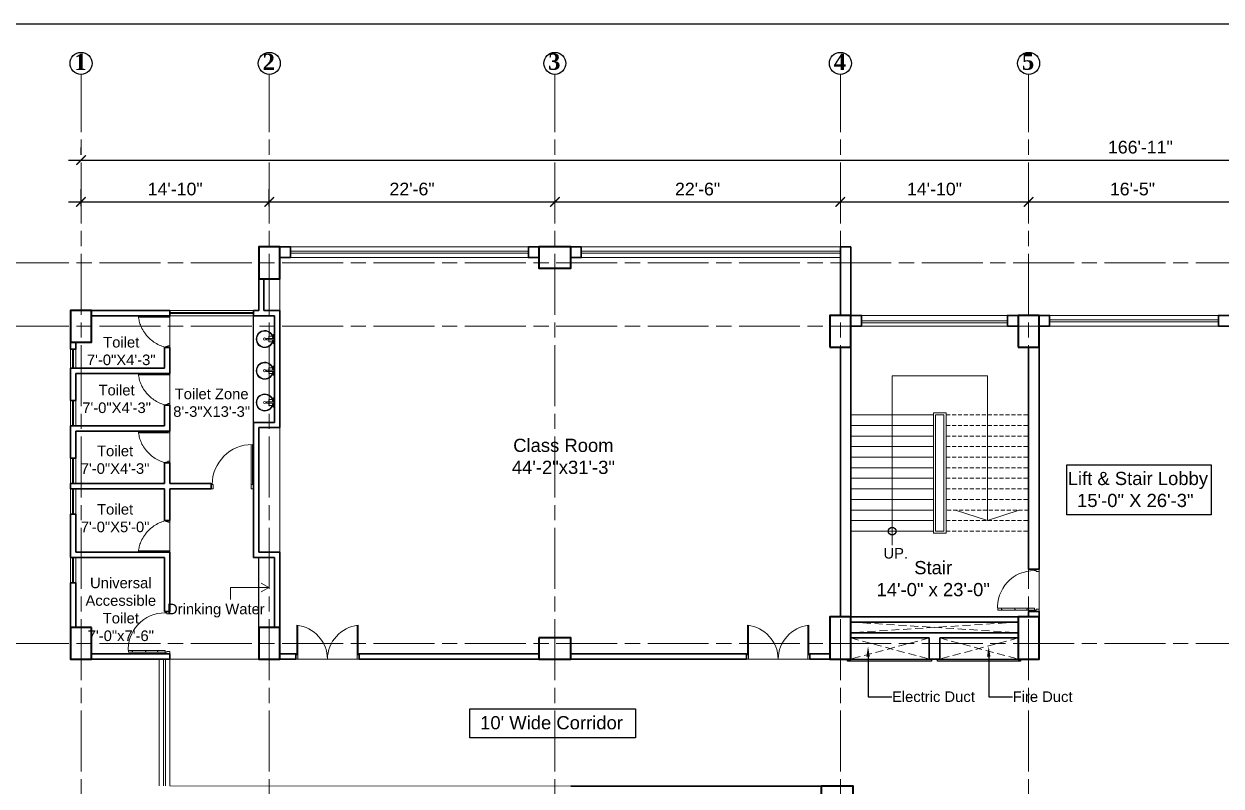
# Model space of a CAD drawing. Header units: inches. Extents: x -12 to 20935469, y -1604 to 24729220.
# Drawn here: x 20916800 to 20917932, y 24712918 to 24713639 of the extents above; entities that cross this region are included whole.
import ezdxf
from ezdxf import colors
from ezdxf.entities.mleader import LeaderData, LeaderLine
from ezdxf.math import Vec2, Vec3

# ---------------------------------------------------------------- set-up
doc = ezdxf.new("R2010")
doc.units = ezdxf.units.IN
doc.header["$LTSCALE"] = 0.03
doc.header["$MEASUREMENT"] = 0
doc.header["$PDMODE"] = 32
doc.header["$PDSIZE"] = 15
doc.linetypes.add('ACAD_ISO08W100', pattern=[36, 24, -3, 6, -3])
doc.linetypes.add('DASHED2', pattern=[0.375, 0.25, -0.125])
for name, color, linetype, lineweight in [('column', 1, 'Continuous', 40), ('Dim Line', 252, 'Continuous', 13), ('Door', 7, 'Continuous', 18), ('Dot', 253, 'Continuous', 0), ('Gas', 21, 'Continuous', 5), ('Glass Line', 252, 'Continuous', 9), ('Grid Line', 252, 'Continuous', 18), ('Hatch', 253, 'Continuous', 15), ('Main Wall', 7, 'Continuous', 30), ('RAIL', 23, 'Continuous', 13), ('STAIR', 46, 'Continuous', 15), ('TOILET FIXTURE', 142, 'Continuous', 5), ('wind.', 150, 'Continuous', 20)]:
    doc.layers.add(name, color=color, linetype=linetype, lineweight=lineweight)
doc.layers.add('FUR', color=251, linetype='Continuous')
doc.layers.add('TEXT', color=7, linetype='Continuous')
doc.styles.add('2', font='swisscl.ttf')
doc.styles.add('RomanS', font='arial.ttf', dxfattribs={"height": 12})
doc.styles.get("Standard").update_dxf_attribs({"font": 'timesbd.ttf'})
doc.dimstyles.new('Aec_Arch_I', dxfattribs={"dimscale": 96, "dimtxt": 12, "dimasz": 0.09375, "dimexe": 0.125, "dimexo": 0.125, "dimgap": 0.0625, "dimtad": 1, "dimdec": 0, "dimzin": 3, "dimdsep": 46, "dimlunit": 4, "dimtxsty": 'RomanS', "dimblk1": 'ARCHTICK', "dimblk2": 'ARCHTICK', "dimsah": 1, "dimcen": 0.09375, "dimdle": 0.125, "dimadec": 0, "dimazin": 0, "dimtfac": 0.75, "dimtdec": 0, "dimtmove": 2, "dimatfit": 3, "dimldrblk": 'ARCHTICK', "dimfxl": 1, "dimfrac": 1, "dimtolj": 1, "dimtzin": 0, "dimarcsym": 0})

# ---------------------------------------------------------------- blocks, each defined once
blk = doc.blocks.new('_ArchTick')
at = {"color": 0, "linetype": 'ByBlock', "lineweight": 35, "const_width": 0.15}
blk.add_lwpolyline([(-0.5, -0.5), (0.5, 0.5)], dxfattribs=at)
blk = doc.blocks.new('*D14')
at = {"layer": 'Defpoints', "color": 0, "transparency": 16777216}
for p in [(20831126.3, 24724578.2), (20830948.3, 24724562.3), (20831126.3, 24724562.3)]:
    blk.add_point(p, dxfattribs=at)
at = {"layer": 'Dim Line', "color": 0, "lineweight": -2, "transparency": 16777216}
for p, q in [((20830948.3, 24724574.3), (20830948.3, 24724590.2)), ((20831126.3, 24724574.3), (20831126.3, 24724590.2)), ((20830936.3, 24724578.2), (20831138.3, 24724578.2))]:
    blk.add_line(p, q, dxfattribs=at)
at = {"layer": 'Dim Line', "color": 0, "lineweight": -2, "transparency": 16777216, "xscale": 9, "yscale": 9, "zscale": 9, "rotation": 180}
blk.add_blockref('_ArchTick', (20830948.3, 24724578.2), dxfattribs=at)
at = {"layer": 'Dim Line', "color": 0, "lineweight": -2, "transparency": 16777216, "xscale": 9, "yscale": 9, "zscale": 9}
blk.add_blockref('_ArchTick', (20831126.3, 24724578.2), dxfattribs=at)
at = {"layer": 'Dim Line', "color": 0, "transparency": 16777216, "insert": (20831037.3, 24724590.3), "char_height": 12, "attachment_point": 5, "style": 'RomanS'}
blk.add_mtext('\\A1;14\'-10"', dxfattribs=at)
blk = doc.blocks.new('*D7')
at = {"layer": 'Defpoints', "color": 0, "transparency": 16777216}
for p in [(20831396.3, 24724578.2), (20831396.3, 24724578.2), (20831126.3, 24724562.3)]:
    blk.add_point(p, dxfattribs=at)
at = {"layer": 'Dim Line', "color": 0, "lineweight": -2, "transparency": 16777216}
for p, q in [((20831126.3, 24724574.3), (20831126.3, 24724590.2)), ((20831114.3, 24724578.2), (20831408.3, 24724578.2))]:
    blk.add_line(p, q, dxfattribs=at)
at = {"layer": 'Dim Line', "color": 0, "lineweight": -2, "transparency": 16777216, "xscale": 9, "yscale": 9, "zscale": 9, "rotation": 180}
blk.add_blockref('_ArchTick', (20831126.3, 24724578.2), dxfattribs=at)
at = {"layer": 'Dim Line', "color": 0, "lineweight": -2, "transparency": 16777216, "xscale": 9, "yscale": 9, "zscale": 9}
blk.add_blockref('_ArchTick', (20831396.3, 24724578.2), dxfattribs=at)
at = {"layer": 'Dim Line', "color": 0, "transparency": 16777216, "insert": (20831261.3, 24724590.3), "char_height": 12, "attachment_point": 5, "style": 'RomanS'}
blk.add_mtext('\\A1;22\'-6"', dxfattribs=at)
blk = doc.blocks.new('*D8')
at = {"layer": 'Defpoints', "color": 0, "transparency": 16777216}
for p in [(20831396.3, 24724578.2), (20831666.3, 24724578.2), (20831666.3, 24724578.2)]:
    blk.add_point(p, dxfattribs=at)
at = {"layer": 'Dim Line', "color": 0, "lineweight": -2, "transparency": 16777216}
blk.add_line((20831384.3, 24724578.2), (20831678.3, 24724578.2), dxfattribs=at)
at = {"layer": 'Dim Line', "color": 0, "lineweight": -2, "transparency": 16777216, "xscale": 9, "yscale": 9, "zscale": 9, "rotation": 180}
blk.add_blockref('_ArchTick', (20831396.3, 24724578.2), dxfattribs=at)
at = {"layer": 'Dim Line', "color": 0, "lineweight": -2, "transparency": 16777216, "xscale": 9, "yscale": 9, "zscale": 9}
blk.add_blockref('_ArchTick', (20831666.3, 24724578.2), dxfattribs=at)
at = {"layer": 'Dim Line', "color": 0, "transparency": 16777216, "insert": (20831531.3, 24724590.3), "char_height": 12, "attachment_point": 5, "style": 'RomanS'}
blk.add_mtext('\\A1;22\'-6"', dxfattribs=at)
blk = doc.blocks.new('*D9')
at = {"layer": 'Defpoints', "color": 0, "transparency": 16777216}
for p in [(20831666.3, 24724578.2), (20831844.3, 24724578.2), (20831844.3, 24724578.2)]:
    blk.add_point(p, dxfattribs=at)
at = {"layer": 'Dim Line', "color": 0, "lineweight": -2, "transparency": 16777216}
blk.add_line((20831654.3, 24724578.2), (20831856.3, 24724578.2), dxfattribs=at)
at = {"layer": 'Dim Line', "color": 0, "lineweight": -2, "transparency": 16777216, "xscale": 9, "yscale": 9, "zscale": 9, "rotation": 180}
blk.add_blockref('_ArchTick', (20831666.3, 24724578.2), dxfattribs=at)
at = {"layer": 'Dim Line', "color": 0, "lineweight": -2, "transparency": 16777216, "xscale": 9, "yscale": 9, "zscale": 9}
blk.add_blockref('_ArchTick', (20831844.3, 24724578.2), dxfattribs=at)
at = {"layer": 'Dim Line', "color": 0, "transparency": 16777216, "insert": (20831755.3, 24724590.3), "char_height": 12, "attachment_point": 5, "style": 'RomanS'}
blk.add_mtext('\\A1;14\'-10"', dxfattribs=at)
blk = doc.blocks.new('*D21')
at = {"layer": 'Defpoints', "color": 0, "transparency": 16777216}
for p in [(20831844.3, 24724578.2), (20832040.8, 24724578.2), (20832040.8, 24724578.2)]:
    blk.add_point(p, dxfattribs=at)
at = {"layer": 'Dim Line', "color": 0, "lineweight": -2, "transparency": 16777216}
for p, q in [((20831832.3, 24724578.2), (20832052.8, 24724578.2)), ((20831844.3, 24724566.2), (20831844.3, 24724566.2)), ((20832040.8, 24724566.2), (20832040.8, 24724566.2))]:
    blk.add_line(p, q, dxfattribs=at)
at = {"layer": 'Dim Line', "color": 0, "lineweight": -2, "transparency": 16777216, "xscale": 9, "yscale": 9, "zscale": 9, "rotation": 180}
blk.add_blockref('_ArchTick', (20831844.3, 24724578.2), dxfattribs=at)
at = {"layer": 'Dim Line', "color": 0, "lineweight": -2, "transparency": 16777216, "xscale": 9, "yscale": 9, "zscale": 9}
blk.add_blockref('_ArchTick', (20832040.8, 24724578.2), dxfattribs=at)
at = {"layer": 'Dim Line', "color": 0, "transparency": 16777216, "insert": (20831942.5, 24724590.3), "char_height": 12, "attachment_point": 5, "style": 'RomanS'}
blk.add_mtext('\\A1;16\'-5"', dxfattribs=at)
blk = doc.blocks.new('*D13')
at = {"layer": 'Defpoints', "color": 0, "transparency": 16777216}
for p in [(20832951.8, 24724617.8), (20830948.3, 24724610.7), (20832951.8, 24724610.7)]:
    blk.add_point(p, dxfattribs=at)
at = {"layer": 'Dim Line', "color": 0, "lineweight": -2, "transparency": 16777216}
for p, q in [((20830948.3, 24724622.7), (20830948.3, 24724629.8)), ((20832951.8, 24724622.7), (20832951.8, 24724629.8)), ((20830936.3, 24724617.8), (20832963.8, 24724617.8))]:
    blk.add_line(p, q, dxfattribs=at)
at = {"layer": 'Dim Line', "color": 0, "lineweight": -2, "transparency": 16777216, "xscale": 9, "yscale": 9, "zscale": 9, "rotation": 180}
blk.add_blockref('_ArchTick', (20830948.3, 24724617.8), dxfattribs=at)
at = {"layer": 'Dim Line', "color": 0, "lineweight": -2, "transparency": 16777216, "xscale": 9, "yscale": 9, "zscale": 9}
blk.add_blockref('_ArchTick', (20832951.8, 24724617.8), dxfattribs=at)
at = {"layer": 'Dim Line', "color": 0, "transparency": 16777216, "insert": (20831950, 24724629.9), "char_height": 12, "attachment_point": 5, "style": 'RomanS'}
blk.add_mtext('\\A1;166\'-11"', dxfattribs=at)
blk = doc.blocks.new('Door_45')
at = {"layer": 'Door'}
for p, q in [((1.5, 5), (1.5, 44)), ((1.5, 40), (2.2, 40)), ((2.2, 40), (2.2, 39.5)), ((2.2, 39.5), (2.7, 39.5)), ((2.7, 39.5), (2.7, 40)), ((2.7, 40), (3.5, 40)), ((3.5, 44), (3.5, 5)), ((1.5, 25.8), (2.2, 25.8)), ((2.2, 25.8), (2.2, 25.3)), ((2.7, 25.8), (3.5, 25.8)), ((2.7, 25.3), (2.7, 25.8)), ((2.2, 25.3), (2.7, 25.3)), ((2.2, 12.6), (2.2, 13.1)), ((2.2, 13.1), (2.7, 13.1)), ((2.7, 13.1), (2.7, 12.6)), ((0, 0), (0, 5)), ((0, 5), (1.5, 5)), ((1.5, 12.6), (2.2, 12.6)), ((3.5, 5), (1.5, 5)), ((1.5, 5), (1.5, 3)), ((1.5, 3), (2.5, 3)), ((2.5, 3), (2.5, 0)), ((2.7, 12.6), (3.5, 12.6)), ((42.5, 3), (42.5, 0)), ((43.5, 3), (42.5, 3)), ((45, 5), (43.5, 5)), ((43.5, 5), (43.5, 3)), ((45, 0), (45, 5)), ((2.5, 0), (0, 0)), ((42.5, 0), (45, 0))]:
    blk.add_line(p, q, dxfattribs=at)
blk.add_arc((4.7, 5.3), 38.8, 359.6233, 94.6685, dxfattribs=at)
blk = doc.blocks.new('sssss-flat-876')
at = {"layer": 'Door', "linetype": 'Continuous', "ltscale": 3}
blk.add_line((3666.5, 84027.2), (3666.5, 84055.7), dxfattribs=at)
at = {"layer": 'Door', "linetype": 'Continuous', "ltscale": 3, "extrusion": (-7.21527e-09, -3.35624e-18, 1), "elevation": 0}
for points in [[(3666.5, 84057.2), (3666.5, 84055.7), (3668.4, 84055.7), (3668.4, 84056.5), (3670.2, 84056.5), (3670.2, 84057.2)], [(3668.4, 84055.7), (3696.2, 84055.7), (3696.2, 84056.5), (3668.4, 84056.5)]]:
    blk.add_lwpolyline(points, close=True, dxfattribs=at)
at = {"layer": 'Door', "linetype": 'Continuous', "ltscale": 3, "flags": 128}
blk.add_lwpolyline([(3670.2, 84027.2, 0.04096), (3675.5, 84028.9, 0.082496), (3684.9, 84034.8, 0.052187), (3689.7, 84040, 0.043988), (3692.9, 84045, 0.036571), (3694.8, 84049.6, 0.034751), (3695.9, 84054.2, 0.011435), (3696.2, 84055.7)], format="xyb", dxfattribs=at)
at = {"layer": 'Door', "linetype": 'Continuous', "ltscale": 3}
blk.add_lwpolyline([(3666.5, 84027.2), (3666.5, 84028.7), (3668.4, 84028.7), (3668.4, 84027.9), (3670.2, 84027.9), (3670.2, 84027.2)], close=True, dxfattribs=at)
blk = doc.blocks.new('7-flat-72')
at = {"layer": 'Glass Line', "color": 8, "ltscale": 20}
for p, q in [((-64476.6, 376959.4), (-64476.6, 376966.6)), ((-64475.5, 376966.6), (-64476.6, 376966.6)), ((-64475.5, 376959.4), (-64475.5, 376966.6)), ((-64478.7, 376960.5), (-64480.3, 376960.5)), ((-64480.3, 376959.5), (-64480.3, 376960.5)), ((-64480.3, 376959.5), (-64480.3, 376960.5)), ((-64478.7, 376959.5), (-64480.3, 376959.5)), ((-64480.3, 376959.1), (-64480.3, 376959.4)), ((-64478.7, 376959.4), (-64480.3, 376959.4)), ((-64478.7, 376959.1), (-64480.3, 376959.1)), ((-64480.2, 376959.4), (-64480.2, 376959.5)), ((-64480.1, 376959.5), (-64480.1, 376960.5)), ((-64479.9, 376959.5), (-64479.9, 376960.5)), ((-64479.5, 376959.5), (-64479.5, 376960.5)), ((-64479.1, 376959.5), (-64479.1, 376960.5)), ((-64478.9, 376959.5), (-64478.9, 376960.5)), ((-64478.9, 376959.4), (-64478.9, 376959.5)), ((-64478.8, 376959.5), (-64478.8, 376960.5)), ((-64478.7, 376959.5), (-64478.7, 376960.5)), ((-64478.7, 376959.1), (-64478.7, 376959.4)), ((-64475.1, 376959.4), (-64476.9, 376959.4)), ((-64476.9, 376959.1), (-64476.9, 376959.4)), ((-64475.1, 376959.1), (-64476.9, 376959.1)), ((-64475.1, 376959.1), (-64475.1, 376959.4)), ((-64473.3, 376960.5), (-64471.7, 376960.5)), ((-64473.3, 376959.5), (-64473.3, 376960.5)), ((-64473.3, 376959.5), (-64473.3, 376960.5)), ((-64473.3, 376959.5), (-64471.7, 376959.5)), ((-64473.3, 376959.1), (-64473.3, 376959.4)), ((-64473.3, 376959.4), (-64471.7, 376959.4)), ((-64473.3, 376959.1), (-64471.7, 376959.1)), ((-64473.1, 376959.5), (-64473.1, 376960.5)), ((-64473.1, 376959.4), (-64473.1, 376959.5)), ((-64472.9, 376959.5), (-64472.9, 376960.5)), ((-64472.5, 376959.5), (-64472.5, 376960.5)), ((-64472.1, 376959.5), (-64472.1, 376960.5)), ((-64471.9, 376959.5), (-64471.9, 376960.5)), ((-64471.9, 376959.4), (-64471.9, 376959.5)), ((-64471.8, 376959.5), (-64471.8, 376960.5)), ((-64471.7, 376959.5), (-64471.7, 376960.5)), ((-64471.7, 376959.1), (-64471.7, 376959.4))]:
    blk.add_line(p, q, dxfattribs=at)
blk.add_circle((-64476, 376968.4, 0), 1.08, dxfattribs=at)
for radius, start, end in [(8.1, 273.8334, 266.1883), (7.55, 274.115, 265.9068)]:
    blk.add_arc((-64476, 376968.4, 0), radius, start, end, dxfattribs=at)
blk = doc.blocks.new('SFSFSFS-flat-72')
at = {"layer": 'TOILET FIXTURE', "ltscale": 0.2}
blk.add_lwpolyline([(-3918.5, -3608.1), (-3918.5, -3602.7), (-3923.9, -3602.7), (-3923.9, -3608.1)], close=True, dxfattribs=at)
at = {"layer": 'TOILET FIXTURE', "ltscale": 20}
blk.add_blockref('7-flat-72', (60554.8, -380567.2), dxfattribs=at)
blk = doc.blocks.new('$D40')
at = {"layer": 'Door'}
for p, q in [((1, 4), (1, 42)), ((2, 0), (2, 42)), ((1, 5), (0, 5)), ((2, 0), (0, 0)), ((2, 4), (1, 4)), ((39, 4), (38, 4)), ((38, 4), (38, 0)), ((40, 0), (38, 0)), ((40, 5), (39, 5)), ((39, 5), (39, 4))]:
    blk.add_line(p, q, dxfattribs=at)
blk.add_arc((1, 4), 38, 0, 90, dxfattribs=at)
blk = doc.blocks.new('A$C36295410')
at = {"layer": 'Door'}
for p, q in [((1, 4), (1, 32)), ((2, 0), (2, 32)), ((58, 0), (58, 32)), ((59, 4), (59, 32)), ((1, 5), (0, 5)), ((2, 4), (1, 4)), ((58, 4), (59, 4)), ((59, 5), (60, 5)), ((2, 0), (0, 0)), ((58, 0), (60, 0))]:
    blk.add_line(p, q, dxfattribs=at)
for centre, start, end in [((-2.5, -0.3), 0.5906, 83.7783), ((62.5, -0.3), 96.2217, 179.4094)]:
    blk.add_arc(centre, 32.5, start, end, dxfattribs=at)
blk = doc.blocks.new('fff')
at = {"layer": 'Grid Line', "color": 252, "linetype": 'ACAD_ISO08W100', "lineweight": 9, "ltscale": 80, "true_color": 0x939598}
for p, q in [((20830948.3, 24723521.1), (20830948.3, 24724698.8)), ((20831126.3, 24723521.1), (20831126.3, 24724698.8)), ((20831396.3, 24723521.1), (20831396.3, 24724698.8)), ((20831666.3, 24723521.1), (20831666.3, 24724698.8)), ((20831844.3, 24723521.1), (20831844.3, 24724698.8)), ((20833096.9, 24724520.6), (20830726.1, 24724520.6)), ((20833096.9, 24724460.6), (20830726.1, 24724460.6)), ((20833096.9, 24724160.7), (20830726.1, 24724160.7))]:
    blk.add_line(p, q, dxfattribs=at)
at = {"layer": 'Dim Line'}
for base, p1, p2, picture, middle in [((20832951.7523, 24724617.8128), (20830948.3088, 24724610.7482), (20832951.7523, 24724610.7482), '*D13', (20831950.0306, 24724629.9397)), ((20831126.3, 24724578.2), (20830948.3, 24724562.3), (20831126.3, 24724562.3), '*D14', (20831037.3, 24724590.3)), ((20831396.3, 24724578.2), (20831126.3, 24724562.3), (20831396.3, 24724578.2), '*D7', (20831261.3, 24724590.3)), ((20831666.3, 24724578.2), (20831396.3, 24724578.2), (20831666.3, 24724578.2), '*D8', (20831531.3, 24724590.3)), ((20831844.3, 24724578.2), (20831666.3, 24724578.2), (20831844.3, 24724578.2), '*D9', (20831755.3, 24724590.3)), ((20832040.7792, 24724578.1666), (20831844.25, 24724578.1666), (20832040.7792, 24724578.1666), '*D21', (20831942.5146, 24724590.2934))]:
    dim = blk.add_linear_dim(base=base, p1=p1, p2=p2, dimstyle='Aec_Arch_I', dxfattribs=at)
    dim.commit()
    dim.dimension.update_dxf_attribs({"geometry": picture, "text_midpoint": middle})

msp = doc.modelspace()

# ---------------------------------------------------------------- linework, layer by layer
for p, q in [((20917017.2, 24713262.3), (20917017.2, 24713363.2)), ((20917022.2, 24713068.3), (20917022.2, 24713134.4)), ((20916933.2, 24713043.5), (20916938.2, 24713043.5))]:
    msp.add_line(p, q)
for points in [[(20917786.2, 24713222.1), (20917922.8, 24713222.1), (20917922.8, 24713174.9), (20917786.2, 24713174.9)], [(20917579.1, 24713038.4), (20917658.4, 24713038.4), (20917658.4, 24713036.4), (20917579.1, 24713036.4)], [(20917664.2, 24713038.4), (20917742.4, 24713038.4), (20917742.4, 24713036.4), (20917664.2, 24713036.4)], [(20917221.8, 24712991.3), (20917378.4, 24712991.3), (20917378.4, 24712963.9), (20917221.8, 24712963.9)]]:
    msp.add_lwpolyline(points, close=True)
msp.add_circle((20917621.2, 24713159.4), 3.61)
at = {"layer": 'column', "lineweight": 40, "ltscale": 20}
for points in [[(20917042.2, 24713428.2), (20917022.2, 24713428.2), (20917022.2, 24713398.2), (20917042.2, 24713398.2)], [(20917287.2, 24713428.2), (20917287.2, 24713408.2), (20917317.2, 24713408.2), (20917317.2, 24713428.2)], [(20916864.2, 24713368.2), (20916844.2, 24713368.2), (20916844.2, 24713338.2), (20916864.2, 24713338.2)], [(20917562.2, 24713333.4), (20917582.2, 24713333.4), (20917582.2, 24713363.4), (20917562.2, 24713363.4)], [(20917740.2, 24713333.4), (20917760.2, 24713333.4), (20917760.2, 24713363.4), (20917740.2, 24713363.4)], [(20917562.2, 24713038.4), (20917582.2, 24713038.4), (20917582.2, 24713078.4), (20917562.2, 24713078.4)], [(20917740.2, 24713038.4), (20917760.2, 24713038.4), (20917760.2, 24713078.4), (20917740.2, 24713078.4)], [(20916864.2, 24713068.4), (20916844.2, 24713068.4), (20916844.2, 24713038.4), (20916864.2, 24713038.4)], [(20917042.2, 24713068.3), (20917022.2, 24713068.3), (20917022.2, 24713038.4), (20917042.2, 24713038.4)], [(20917287.2, 24713058.4), (20917287.2, 24713038.4), (20917317.2, 24713038.4), (20917317.2, 24713058.4)], [(20917554.2, 24712918.4), (20917554.2, 24712898.4), (20917584.2, 24712898.4), (20917584.2, 24712918.4)]]:
    msp.add_lwpolyline(points, close=True, dxfattribs=at)
at = {"layer": 'Defpoints'}
msp.add_lwpolyline([(20916599.7, 24713639.1), (20919038.5, 24713639.1), (20919038.5, 24712180.6), (20916599.7, 24712180.6)], close=True, dxfattribs=at)
at = {"layer": 'Dot', "linetype": 'DASHED2', "lineweight": 0, "ltscale": 1000}
for p, q in [((20917582.2, 24713073.4), (20917740.2, 24713063.4)), ((20917740.2, 24713073.4), (20917582.2, 24713063.4)), ((20917656.2, 24713058.4), (20917582.2, 24713038.4)), ((20917582.2, 24713058.4), (20917656.2, 24713038.4)), ((20917666.2, 24713058.4), (20917740.2, 24713038.4)), ((20917740.2, 24713058.4), (20917666.2, 24713038.4))]:
    msp.add_line(p, q, dxfattribs=at)
at = {"layer": 'Gas', "color": 0, "lineweight": 5}
for points in [[(20917672.2, 24713157.4), (20917660.2, 24713157.4), (20917660.2, 24713271.4), (20917672.2, 24713271.4)], [(20917670.2, 24713159.4), (20917662.2, 24713159.4), (20917662.2, 24713269.4), (20917670.2, 24713269.4)]]:
    msp.add_lwpolyline(points, close=True, dxfattribs=at)
at = {"layer": 'Hatch', "lineweight": 5}
for p, q in [((20917042.2, 24713368.2), (20917042.2, 24713398.2)), ((20917042.2, 24713139.4), (20917042.2, 24713257.3))]:
    msp.add_line(p, q, dxfattribs=at)
at = {"layer": 'Hatch', "lineweight": 0}
for p, q in [((20917760.2, 24713038.4), (20917760.2, 24713353.4)), ((20916938.2, 24713038.5), (20917760.2, 24713038.4)), ((20917584.2, 24712918.4), (20916938.2, 24712918.5))]:
    msp.add_line(p, q, dxfattribs=at)
at = {"layer": 'Main Wall', "lineweight": 30}
for p, q in [((20917572.2, 24713428.2), (20917582.2, 24713428.2)), ((20917572.2, 24713363.4), (20917572.2, 24713428.2)), ((20917582.2, 24713363.4), (20917582.2, 24713428.2)), ((20917582.2, 24713424.2), (20917582.2, 24713424.2)), ((20917582.2, 24713422.2), (20917582.2, 24713422.2)), ((20917022.2, 24713368.2), (20917022.2, 24713398.2)), ((20917027.2, 24713368.2), (20917027.2, 24713398.2)), ((20917572.2, 24713382.2), (20917572.2, 24713382.2)), ((20917572.2, 24713376.2), (20917572.2, 24713376.2)), ((20916864.2, 24713368.2), (20916938.2, 24713368.2)), ((20916864.2, 24713363.2), (20916938.2, 24713363.2)), ((20916938.2, 24713363.2), (20916938.2, 24713368.2)), ((20917017.2, 24713368.2), (20917022.2, 24713368.2)), ((20917017.2, 24713363.2), (20917017.2, 24713368.2)), ((20917017.2, 24713363.2), (20917037.2, 24713363.2)), ((20917027.2, 24713368.2), (20917042.2, 24713368.2)), ((20917037.2, 24713262.3), (20917037.2, 24713363.2)), ((20917042.2, 24713257.3), (20917042.2, 24713368.2)), ((20917582.2, 24713078.4), (20917582.2, 24713353.4)), ((20916844.2, 24713331.6), (20916844.2, 24713338.2)), ((20916933.2, 24713333.2), (20916938.2, 24713333.2)), ((20916933.2, 24713333.2), (20916933.2, 24713313.6)), ((20917572.2, 24713078.4), (20917572.2, 24713333.4)), ((20917750.2, 24713333.4), (20917750.2, 24713123.4)), ((20917760.2, 24713333.4), (20917760.2, 24713123.4)), ((20916933.2, 24713313.6), (20916844.2, 24713313.6)), ((20916844.2, 24713283), (20916844.2, 24713313.6)), ((20916938.2, 24713308.6), (20916849.2, 24713308.6)), ((20916933.2, 24713278.6), (20916933.2, 24713259)), ((20916938.2, 24713278.6), (20916933.2, 24713278.6)), ((20916933.2, 24713259), (20916844.2, 24713259)), ((20916844.2, 24713228.4), (20916844.2, 24713259)), ((20917017.2, 24713204.4), (20917017.2, 24713262.3)), ((20917017.2, 24713262.3), (20917037.2, 24713262.3)), ((20916938.2, 24713254), (20916849.2, 24713254)), ((20916849.2, 24713254), (20916849.2, 24713228.4)), ((20917022.2, 24713139.4), (20917022.2, 24713257.3)), ((20917022.2, 24713257.3), (20917042.2, 24713257.3)), ((20916844.2, 24713228.4), (20916849.2, 24713228.4)), ((20916938.2, 24713224), (20916933.2, 24713224)), ((20916844.2, 24713204.4), (20916933.2, 24713204.4)), ((20916844.2, 24713199.4), (20916844.2, 24713204.4)), ((20916977.2, 24713199.4), (20916977.2, 24713204.4)), ((20917017.2, 24713134.4), (20917017.2, 24713204.4)), ((20916933.2, 24713199.4), (20916844.2, 24713199.4)), ((20916933.2, 24713169.4), (20916933.2, 24713199.4)), ((20916938.2, 24713169.4), (20916938.2, 24713199.4)), ((20916977.2, 24713199.4), (20916938.2, 24713199.4)), ((20916849.2, 24713175.4), (20916844.2, 24713175.4)), ((20916844.2, 24713134.4), (20916844.2, 24713175.4)), ((20916849.2, 24713175.4), (20916849.2, 24713139.4)), ((20916938.2, 24713169.4), (20916933.2, 24713169.4)), ((20916933.2, 24713134.4), (20916844.2, 24713134.4)), ((20916938.2, 24713139.4), (20916849.2, 24713139.4)), ((20916933.2, 24713083.5), (20916933.2, 24713134.4)), ((20916938.2, 24713083.5), (20916938.2, 24713139.4)), ((20917017.2, 24713134.4), (20917037.2, 24713134.4)), ((20917022.2, 24713139.4), (20917042.2, 24713139.4)), ((20917037.2, 24713068.4), (20917037.2, 24713134.4)), ((20917042.2, 24713068.4), (20917042.2, 24713139.4)), ((20917760.2, 24713123.4), (20917750.2, 24713123.4)), ((20916844.2, 24713068.4), (20916844.2, 24713110.4)), ((20916849.2, 24713110.4), (20916844.2, 24713110.4)), ((20916849.2, 24713110.4), (20916849.2, 24713068.4)), ((20916938.2, 24713083.5), (20916933.2, 24713083.5)), ((20917740.2, 24713078.4), (20917582.2, 24713078.4)), ((20917750.2, 24713083.4), (20917750.2, 24713078.4)), ((20917760.2, 24713083.4), (20917750.2, 24713083.4)), ((20917760.2, 24713083.4), (20917760.2, 24713078.4)), ((20917740.2, 24713073.4), (20917582.2, 24713073.4)), ((20917740.2, 24713063.4), (20917582.2, 24713063.4)), ((20917656.2, 24713058.4), (20917582.2, 24713058.4)), ((20917656.2, 24713058.4), (20917656.2, 24713038.4)), ((20917740.2, 24713058.4), (20917666.2, 24713058.4)), ((20917666.2, 24713058.4), (20917666.2, 24713038.4)), ((20916938.2, 24713043.5), (20916864.2, 24713043.5)), ((20916938.2, 24713043.5), (20916938.2, 24713038.5)), ((20917042.2, 24713043.4), (20917057.2, 24713043.4)), ((20917057.2, 24713043.4), (20917057.2, 24713038.4)), ((20917287.2, 24713043.4), (20917117.2, 24713043.4)), ((20917117.2, 24713043.4), (20917117.2, 24713038.4)), ((20917317.2, 24713043.4), (20917483.4, 24713043.4)), ((20917483.4, 24713038.4), (20917483.4, 24713043.4)), ((20917543.4, 24713038.4), (20917543.4, 24713043.4)), ((20917543.4, 24713043.4), (20917562.2, 24713043.4)), ((20916938.2, 24713038.5), (20916864.2, 24713038.5)), ((20917057.2, 24713038.4), (20917042.2, 24713038.4)), ((20917287.2, 24713038.4), (20917117.2, 24713038.4)), ((20917317.2, 24713038.4), (20917483.4, 24713038.4)), ((20917543.4, 24713038.4), (20917562.2, 24713038.4)), ((20917656.2, 24713038.4), (20917666.2, 24713038.4)), ((20917317.2, 24712918.4), (20917554.2, 24712918.4))]:
    msp.add_line(p, q, dxfattribs=at)
for points in [[(20917042.2, 24713428.2), (20917052.2, 24713428.2), (20917052.2, 24713418.2), (20917042.2, 24713418.2)], [(20917287.2, 24713428.2), (20917277.2, 24713428.2), (20917277.2, 24713418.2), (20917287.2, 24713418.2)], [(20917317.2, 24713428.2), (20917327.2, 24713428.2), (20917327.2, 24713418.2), (20917317.2, 24713418.2)], [(20917582.2, 24713363.4), (20917592.2, 24713363.4), (20917592.2, 24713353.4), (20917582.2, 24713353.4)], [(20917740.1, 24713363.4), (20917730.1, 24713363.4), (20917730.1, 24713353.4), (20917740.1, 24713353.4)], [(20917760.1, 24713363.4), (20917770.1, 24713363.4), (20917770.1, 24713353.4), (20917760.1, 24713353.4)], [(20917939.7, 24713363.4), (20917929.7, 24713363.4), (20917929.7, 24713353.4), (20917939.7, 24713353.4)], [(20916849.2, 24713338.2), (20916849.2, 24713331.6)], [(20916849.2, 24713331.6), (20916844.2, 24713331.6)], [(20916938.2, 24713333.2), (20916938.2, 24713308.6)], [(20916849.2, 24713308.6), (20916849.2, 24713283)], [(20916849.2, 24713283), (20916844.2, 24713283)], [(20916938.2, 24713278.6), (20916938.2, 24713254)], [(20916933.2, 24713224), (20916933.2, 24713204.4)], [(20916938.2, 24713224), (20916938.2, 24713204.4)], [(20916938.2, 24713204.4), (20916977.2, 24713204.4)]]:
    msp.add_lwpolyline(points, dxfattribs=at)
at = {"layer": 'RAIL', "lineweight": 9}
for p, q in [((20917621.2, 24713146.2), (20917621.2, 24713306.4)), ((20917621.2, 24713306.4), (20917711.2, 24713306.4)), ((20917711.2, 24713306.4), (20917711.2, 24713169.4)), ((20917681.2, 24713179.4), (20917711.2, 24713169.4)), ((20917711.2, 24713169.4), (20917741.2, 24713179.4))]:
    msp.add_line(p, q, dxfattribs=at)
at = {"layer": 'STAIR', "color": 32, "lineweight": 5}
for p, q in [((20917582.2, 24713269.4), (20917660.2, 24713269.4)), ((20917582.2, 24713259.4), (20917660.2, 24713259.4)), ((20917582.2, 24713249.4), (20917660.2, 24713249.4)), ((20917582.2, 24713239.4), (20917660.2, 24713239.4)), ((20917582.2, 24713229.4), (20917660.2, 24713229.4)), ((20917582.2, 24713219.4), (20917660.2, 24713219.4)), ((20917582.2, 24713209.4), (20917660.2, 24713209.4)), ((20917582.2, 24713199.4), (20917660.2, 24713199.4)), ((20917582.2, 24713189.4), (20917660.2, 24713189.4)), ((20917582.2, 24713179.4), (20917660.2, 24713179.4)), ((20917582.2, 24713169.4), (20917660.2, 24713169.4)), ((20917582.2, 24713159.4), (20917660.2, 24713159.4))]:
    msp.add_line(p, q, dxfattribs=at)
at = {"layer": 'STAIR', "color": 32, "linetype": 'DASHED2', "lineweight": 5, "ltscale": 500}
for p, q in [((20917672.2, 24713269.4), (20917750.2, 24713269.4)), ((20917672.2, 24713259.4), (20917750.2, 24713259.4)), ((20917672.2, 24713249.4), (20917750.2, 24713249.4)), ((20917672.2, 24713239.4), (20917750.2, 24713239.4)), ((20917672.2, 24713229.4), (20917750.2, 24713229.4)), ((20917672.2, 24713219.4), (20917750.2, 24713219.4)), ((20917672.2, 24713209.4), (20917750.2, 24713209.4)), ((20917672.2, 24713199.4), (20917750.2, 24713199.4)), ((20917672.2, 24713189.4), (20917750.2, 24713189.4)), ((20917750.2, 24713179.4), (20917672.2, 24713179.4)), ((20917690.2, 24713179.4), (20917750.2, 24713179.4)), ((20917672.2, 24713169.4), (20917750.2, 24713169.4)), ((20917672.2, 24713159.4), (20917750.2, 24713159.4))]:
    msp.add_line(p, q, dxfattribs=at)
at = {"layer": 'STAIR', "color": 253, "lineweight": 5}
for p, q in [((20917031.8, 24713106.1), (20916995.5, 24713106.1)), ((20916995.5, 24713106.1), (20916995.5, 24713094.8)), ((20917031.8, 24713106.1), (20917024.5, 24713110.1)), ((20917031.8, 24713106.1), (20917024.5, 24713102))]:
    msp.add_line(p, q, dxfattribs=at)
at = {"layer": 'TEXT'}
for centre in [(20916854.2, 24713601.8), (20917032.2, 24713601.8), (20917302.2, 24713601.8), (20917572.2, 24713601.8), (20917750.2, 24713601.8)]:
    msp.add_circle(centre, 10.4, dxfattribs=at)
at = {"layer": 'wind.', "lineweight": 5}
for p, q in [((20917277.2, 24713428.2), (20917052.2, 24713428.2)), ((20917327.2, 24713428.2), (20917572.2, 24713428.2)), ((20917052.2, 24713424.2), (20917277.2, 24713424.3)), ((20917052.2, 24713422.2), (20917277.2, 24713422.3)), ((20917052.2, 24713418.2), (20917277.2, 24713418.2)), ((20917327.2, 24713424.2), (20917572.2, 24713424.3)), ((20917327.2, 24713422.2), (20917572.2, 24713422.3)), ((20917327.2, 24713418.2), (20917572.2, 24713418.2)), ((20916938.2, 24713368.2), (20917017.2, 24713368.2)), ((20916938.2, 24713366.2), (20917017.2, 24713366.2)), ((20916938.2, 24713365.2), (20917017.2, 24713365.2)), ((20916938.2, 24713363.2), (20917017.2, 24713363.2)), ((20917592.2, 24713363.4), (20917730.1, 24713363.4)), ((20917770.1, 24713363.4), (20917929.7, 24713363.4)), ((20917770.1, 24713359.4), (20917929.7, 24713359.4)), ((20917592.2, 24713358.4), (20917730.1, 24713358.4)), ((20917592.2, 24713356.4), (20917730.1, 24713356.4)), ((20917592.2, 24713353.4), (20917730.1, 24713353.4)), ((20917760.2, 24713353.4), (20917939.7, 24713353.4)), ((20917770.1, 24713357.4), (20917929.7, 24713357.4)), ((20917770.1, 24713353.4), (20917939.7, 24713353.4)), ((20916844.2, 24713331.6), (20916844.2, 24713313.6)), ((20916846.2, 24713331.6), (20916846.2, 24713313.6)), ((20916847.2, 24713331.6), (20916847.2, 24713313.6)), ((20916849.2, 24713331.6), (20916849.2, 24713313.6)), ((20916844.2, 24713283), (20916844.2, 24713259)), ((20916846.2, 24713283), (20916846.2, 24713259)), ((20916847.2, 24713283), (20916847.2, 24713259)), ((20916849.2, 24713283), (20916849.2, 24713259)), ((20916844.2, 24713204.4), (20916844.2, 24713228.4)), ((20916846.2, 24713204.4), (20916846.2, 24713228.4)), ((20916847.2, 24713204.4), (20916847.2, 24713228.4)), ((20916849.2, 24713204.4), (20916849.2, 24713228.4)), ((20916844.2, 24713175.4), (20916844.2, 24713199.4)), ((20916846.2, 24713175.4), (20916846.2, 24713199.4)), ((20916847.2, 24713175.4), (20916847.2, 24713199.4)), ((20916849.2, 24713175.4), (20916849.2, 24713199.4)), ((20916844.2, 24713110.4), (20916844.2, 24713134.4)), ((20916846.2, 24713110.4), (20916846.2, 24713134.4)), ((20916847.2, 24713110.4), (20916847.2, 24713134.4)), ((20916849.2, 24713110.4), (20916849.2, 24713134.4)), ((20916928.2, 24712918.5), (20916928.2, 24713038.7)), ((20916932.2, 24712918.5), (20916932.2, 24713038.7)), ((20916934.2, 24712918.5), (20916934.2, 24713038.7)), ((20916938.2, 24712918.5), (20916938.2, 24713038.7)), ((20916938.2, 24712918.5), (20916938.2, 24713038.5))]:
    msp.add_line(p, q, dxfattribs=at)

# ---------------------------------------------------------------- block references
msp.add_blockref('fff', (85905.9, -11107.4))
at = {"layer": 'Door', "ltscale": 20, "xscale": -1}
for p in [(20920604.7, 24629306), (20920604.7, 24629251.4), (20920604.7, 24629196.8)]:
    msp.add_blockref('sssss-flat-876', p, dxfattribs=at)
at = {"layer": 'Door', "xscale": -1}
msp.add_blockref('$D40', (20917017.2, 24713199.4), dxfattribs=at)
at = {"layer": 'Door', "ltscale": 20, "rotation": 180}
msp.add_blockref('sssss-flat-876', (20920604.7, 24797196.6), dxfattribs=at)
at = {"layer": 'Door', "color": 250, "ltscale": 20, "xscale": 0.8888888888759539, "yscale": 0.8888888888759539, "zscale": 0.8888888888759539, "rotation": 90.00000000000001}
for p in [(20917760.1, 24713083.4), (20916938.1, 24713043.5)]:
    msp.add_blockref('Door_45', p, dxfattribs=at)
at = {"layer": 'FUR', "xscale": -1}
for p in [(20917117.2, 24713038.4), (20917543.4, 24713038.4)]:
    msp.add_blockref('A$C36295410', p, dxfattribs=at)
at = {"layer": 'TOILET FIXTURE', "ltscale": 20, "rotation": 90.00000000000001}
for p in [(20913429.1, 24717262.3), (20913429.1, 24717232.3), (20913429.1, 24717202.3)]:
    msp.add_blockref('SFSFSFS-flat-72', p, dxfattribs=at)

# ---------------------------------------------------------------- texts
at = {"layer": 'TEXT', "char_height": 15.44, "width": 227.458, "attachment_point": 8, "rotation": 0}
for s, insert in [('\\A1;1', (20916853.7, 24713595.5)), ('\\A1;2', (20917031.7, 24713595.5)), ('\\A1;3', (20917301.7, 24713595.5)), ('\\A1;4', (20917571.7, 24713595.5)), ('\\A1;5', (20917749.7, 24713595.5))]:
    msp.add_mtext(s, dxfattribs=dict(at, insert=insert))
at = {"layer": 'TEXT', "color": 30, "lineweight": 5, "ltscale": 20, "attachment_point": 2, "style": '2'}
for s, width, gutter_width, insert, char_height in [('{\\fArial|b0|i0|c0|p34;\\C0;Toilet \\P7\'-0"X4\'-3"}', 104.76, 0.5, (20916892.2, 24713343.1), 10), ('{\\fArial|b0|i0|c0|p34;\\C0;Toilet \\P7\'-0"X4\'-3"}', 104.76, 0.5, (20916887.8, 24713297.8), 10), ('{\\fArial|b0|i0|c0|p34;\\C0;Toilet Zone\\P8\'-3"X13\'-3"}', 104.76, 0.5, (20916977.7, 24713294.2), 10), ('\\pxsm1;{\\fArial|b0|i0|c0|p34;\\C0;Class Room\\P44\'-2"x31\'-3"}', 230.765, 0.5, (20917310.3, 24713246.8), 12.476), ('{\\fArial|b0|i0|c0|p34;\\C0;Toilet \\P7\'-0"X4\'-3"}', 104.76, 0.5, (20916886.4, 24713240.3), 10), ('\\pxsm1,qc;{\\fArial|b0|i0|c0|p34;\\C0; Lift & Stair Lobby\\P15\'-0" X 26\'-3" }', 188.808, 0.75, (20917851.1, 24713215.5), 12.476), ('{\\fArial|b0|i0|c0|p34;\\C0;Toilet \\P7\'-0"X5\'-0"}', 104.76, 0.5, (20916886.4, 24713185.1), 10), ('{\\fArial|b0|i0|c0|p34;\\C0;UP.}', 104.76, 0.5, (20917624.6, 24713143.5), 10), ('\\pxsm1;{\\fArial|b0|i0|c0|p34;\\C0;Stair\\P14\'-0" x 23\'-0"  }', 164.655, 0.282, (20917660, 24713131.2), 12.476), ('{\\fArial|b0|i0|c0|p34;\\C0;Universal Accessible Toilet\\P7\'-0"x7\'-6"}', 89.095, 0.35, (20916891.8, 24713115.5), 10), ('\\pxsm1;{\\fArial|b0|i0|c0|p34;\\C0;Drinking Water }', 88.563, 0.282, (20916981.7, 24713090.8), 10), ("\\pxsm1,qc;{\\fArial|b0|i0|c0|p34;\\C0;10' Wide Corridor}", 227.89, 0.75, (20917299.1, 24712984.5), 12.476)]:
    msp.add_mtext_dynamic_manual_height_columns(s, width=width, gutter_width=gutter_width, heights=[0], dxfattribs=dict(at, insert=insert, char_height=char_height))

# ---------------------------------------------------------------- leaders
at = {"layer": 'TEXT', "lineweight": 5, "ltscale": 20}
ml = msp.add_multileader_mtext('Standard', dxfattribs=at)
ml.set_content('{\\fArial|b0|i0|c0|p34;Electric Duct}', color=256)
ml.set_leader_properties()
ml.build(insert=Vec2(0, 0))
ml.multileader.update_dxf_attribs({"text_right_attachment_type": 6, "dogleg_length": 0.36, "arrow_head_size": 10})
ctx = ml.context
ctx.base_point, ctx.char_height, ctx.arrow_head_size, ctx.landing_gap_size, ctx.plane_origin = Vec3(20917620.9, 24713002.8), 10, 10, 0.09, Vec3(20917598.4, 24713050.6)
ctx.right_attachment = 6
notes = []
notes.append((ctx, [(0, (1, 1, 0), (20917598.4, 24713002.8), (1, 0), 22.5, [(0, [(20917598.4, 24713050.6)], 0, [])])]))
ctx.mtext.insert, ctx.mtext.width, ctx.mtext.defined_height, ctx.mtext.flow_direction = Vec3(20917621, 24713007.9), 232.704, 29.8, 5
ml = msp.add_multileader_mtext('Standard', dxfattribs=at)
ml.set_content('{\\fArial|b0|i0|c0|p34;\\C256;Fire Duct}', color=256)
ml.set_leader_properties()
ml.build(insert=Vec2(0, 0))
ml.multileader.update_dxf_attribs({"text_right_attachment_type": 6, "dogleg_length": 0.36, "arrow_head_size": 10})
ctx = ml.context
ctx.base_point, ctx.char_height, ctx.arrow_head_size, ctx.landing_gap_size, ctx.plane_origin = Vec3(20917735, 24713002.8), 10, 10, 0.09, Vec3(20917712.5, 24713050.6)
ctx.right_attachment = 6
notes.append((ctx, [(0, (1, 1, 0), (20917712.5, 24713002.8), (1, 0), 22.5, [(0, [(20917712.5, 24713050.6)], 0, [])])]))
ctx.mtext.insert, ctx.mtext.width, ctx.mtext.defined_height, ctx.mtext.flow_direction = Vec3(20917735.1, 24713007.9), 232.704, 29.8, 5
for ctx, leaders in notes:
    for number, flags, end, landing, length, lines in leaders:
        leader = LeaderData()
        leader.index, (leader.has_last_leader_line, leader.has_dogleg_vector, leader.attachment_direction) = number, flags
        leader.last_leader_point, leader.dogleg_vector, leader.dogleg_length = Vec3(end), Vec3(landing), length
        for number, points, colour, breaks in lines:
            line = LeaderLine()
            line.index, line.vertices, line.color, line.breaks = number, Vec3.list(points), colors.encode_raw_color(colour), breaks
            leader.lines.append(line)
        ctx.leaders.append(leader)

doc.saveas('drawing.dxf')
